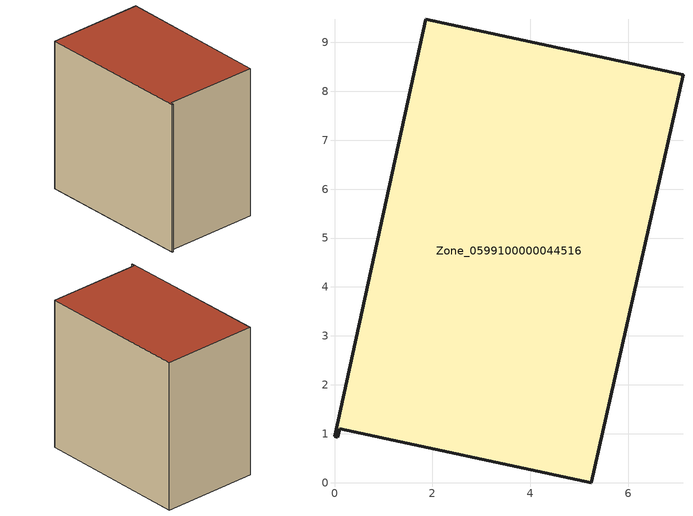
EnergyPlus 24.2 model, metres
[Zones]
Zone_0599100000044516
 floor ground (C_G): 1.86,9.47 7.12,8.34 5.25,0 0.11,1.1 0.07,0.93 0,0.95 z0
 wall outside (C_F): 0.11,1.1 5.25,0 7.12,8.34 1.86,9.47 0,0.95 0.07,0.93 0.11,1.1 z0:8.33
 roof outside (C_R): 1.86,9.47 0,0.95 0.07,0.93 0.11,1.1 5.25,0 7.12,8.34 z8.33
[BUILDING]
Pand.0599100000044516: North Axis=0; Terrain=City; Loads Convergence Tolerance Value=0.04; Temperature Convergence Tolerance Value=0.4; Solar Distribution=FullExterior; Maximum Number of Warmup Days=25; Minimum Number of Warmup Days=1
[Site:Location]
Rotterdam.The.Hague.AP_ZH_NLD Design_Conditions: Latitude=51.96; Longitude=4.45; Time Zone=1; Elevation=-4.5
[SITE:GROUNDTEMPERATURE:BUILDINGSURFACE]
18, 18, 18, 18, 18, 18, 18, 18, 18, 18, 18, 18
[MATERIAL] Thermal Absorptance=0.9; Solar Absorptance=0.7; Visible Absorptance=0.7
Name | Roughness | Thickness | Conductivity | Density | Specific Heat
G.TC.1975-1991 | MediumSmooth | 0.15 | 0.288461 | 540 | 1210
F.TC.1975-1991 | Rough | 0.3 | 0.230769 | 1920 | 840
R.TC.1975-1991 | MediumRough | 0.2 | 0.153846 | 1500 | 1000
[CONSTRUCTION]
C_G: G.TC.1975-1991
C_F: F.TC.1975-1991
C_R: R.TC.1975-1991
[ZONE]
Zone_0599100000044516: Type=1; Multiplier=1; Ceiling Height=Autocalculate; Volume=Autocalculate; Floor Area=autocalculate; Part of Total Floor Area=Yes
[ZONEINFILTRATION:DESIGNFLOWRATE]
Infil_Zone_0599100000044516: Zone or ZoneList or Space or SpaceList=Zone_0599100000044516; Schedule=AlwaysOn; Design Flow Rate Calculation Method=Flow/Area; Flow Rate per Floor Area=0.003; Constant Term Coefficient=1; Temperature Term Coefficient=0; Velocity Term Coefficient=0; Velocity Squared Term Coefficient=0
[HVACTEMPLATE:ZONE:IDEALLOADSAIRSYSTEM]
Zone_0599100000044516: Maximum Heating Supply Air Temperature=50; Minimum Cooling Supply Air Temperature=13; Maximum Heating Supply Air Humidity Ratio=0.0156; Minimum Cooling Supply Air Humidity Ratio=0.0077; Heating Limit=NoLimit; Cooling Limit=NoLimit; Dehumidification Control Type=ConstantSensibleHeatRatio; Cooling Sensible Heat Ratio=0.7; Dehumidification Setpoint=60; Humidification Control Type=None; Humidification Setpoint=30; Outdoor Air Method=None; Outdoor Air Flow Rate per Person=0.00944; Outdoor Air Flow Rate per Zone Floor Area=0; Outdoor Air Flow Rate per Zone=0; Demand Controlled Ventilation Type=None; Outdoor Air Economizer Type=NoEconomizer; Heat Recovery Type=None; Sensible Heat Recovery Effectiveness=0.7; Latent Heat Recovery Effectiveness=0.65
[ZONECONTROL:THERMOSTAT]
ThermostatControl_Zone_0599100000044516: Zone or ZoneList=Zone_0599100000044516; Control Type Schedule=DualSetpointControlType; Control 1=Thermostat_Zone_0599100000044516; Temperature Difference Between Cutout And Setpoint=0
[THERMOSTATSETPOINT:DUALSETPOINT]
Thermostat_Zone_0599100000044516: Heating Setpoint Temperature Schedule=HeatingSetpoint_Zone_0599100000044516; Cooling Setpoint Temperature Schedule=CoolingSetpoint_Zone_0599100000044516
[SCHEDULE:COMPACT]
HeatingSetpoint_Zone_0599100000044516: Through: 12/31, For: AllDays, Until: 24:00, 21
CoolingSetpoint_Zone_0599100000044516: Through: 12/31, For: AllDays, Until: 24:00, 24
DualSetpointControlType: Through: 12/31, For: AllDays, Until: 24:00, 4
AlwaysOn: Through: 12/31, For: AllDays, Until: 24:00, 1
